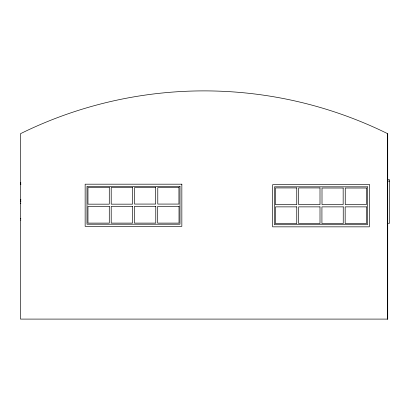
<?xml version="1.0" encoding="UTF-8"?>
<svg xmlns="http://www.w3.org/2000/svg" width="410" height="410" viewBox="0 0 410 410"><rect width="100%" height="100%" fill="white"/><g stroke="black" fill="none" stroke-linecap="round" stroke-linejoin="round"><path stroke-width="0.61" d="M387.722 179.718L389.5 179.718L389.5 223.265L387.722 223.265M387.722 181.112L389.5 181.112M20.5 182.957L20.854 182.957M20.5 183.044L20.854 183.044M20.5 184.346L20.854 184.346M20.5 184.438L20.854 184.438M20.5 199.598L20.854 199.598M20.5 199.69L20.854 199.69M20.5 200.992L20.854 200.992M20.5 201.084L20.854 201.084M20.5 201.899L20.854 201.899M20.5 203.293L20.854 203.293M20.5 218.638L20.854 218.638M20.5 220.026L20.854 220.026M387.722 133.686L387.722 319.093M181.845 184.187L85.147 184.187L85.147 226.34L181.845 226.34L181.845 184.187M369.313 184.69L272.614 184.69L272.614 226.843L369.313 226.843L369.313 184.69M179.985 186.319L87.002 186.319L87.002 224.214L179.985 224.214L179.985 186.319M367.452 186.822L274.469 186.822L274.469 224.711L367.452 224.711L367.452 186.822M109.285 187.426L87.965 187.426L87.965 204.165L109.285 204.165L109.285 187.426M132.532 187.426L111.212 187.426L111.212 204.165L132.532 204.165L132.532 187.426M155.697 187.519L134.536 187.519L134.536 204.072L155.697 204.072L155.697 187.519M178.939 187.519L157.783 187.519L157.783 204.072L178.939 204.072L178.939 187.519M296.753 187.929L275.433 187.929L275.433 204.662L296.753 204.662L296.753 187.929M320 187.929L298.68 187.929L298.68 204.662L320 204.662L320 187.929M343.165 188.021L322.004 188.021L322.004 204.575L343.165 204.575L343.165 188.021M366.412 188.021L345.251 188.021L345.251 204.575L366.412 204.575L366.412 188.021M109.285 206.368L87.965 206.368L87.965 223.107L109.285 223.107L109.285 206.368M132.532 206.368L111.212 206.368L111.212 223.107L132.532 223.107L132.532 206.368M155.774 206.368L134.454 206.368L134.454 223.107L155.774 223.107L155.774 206.368M179.021 206.368L157.701 206.368L157.701 223.107L179.021 223.107L179.021 206.368M296.753 206.871L275.433 206.871L275.433 223.609L296.753 223.609L296.753 206.871M320 206.871L298.68 206.871L298.68 223.609L320 223.609L320 206.871M343.242 206.871L321.927 206.871L321.927 223.609L343.242 223.609L343.242 206.871M366.489 206.871L345.169 206.871L345.169 223.609L366.489 223.609L366.489 206.871M387.655 319.093L20.5 319.093L20.5 133.686A415.11 415.11 0 0 1 387.655 133.686L387.655 319.093"/></g></svg>
